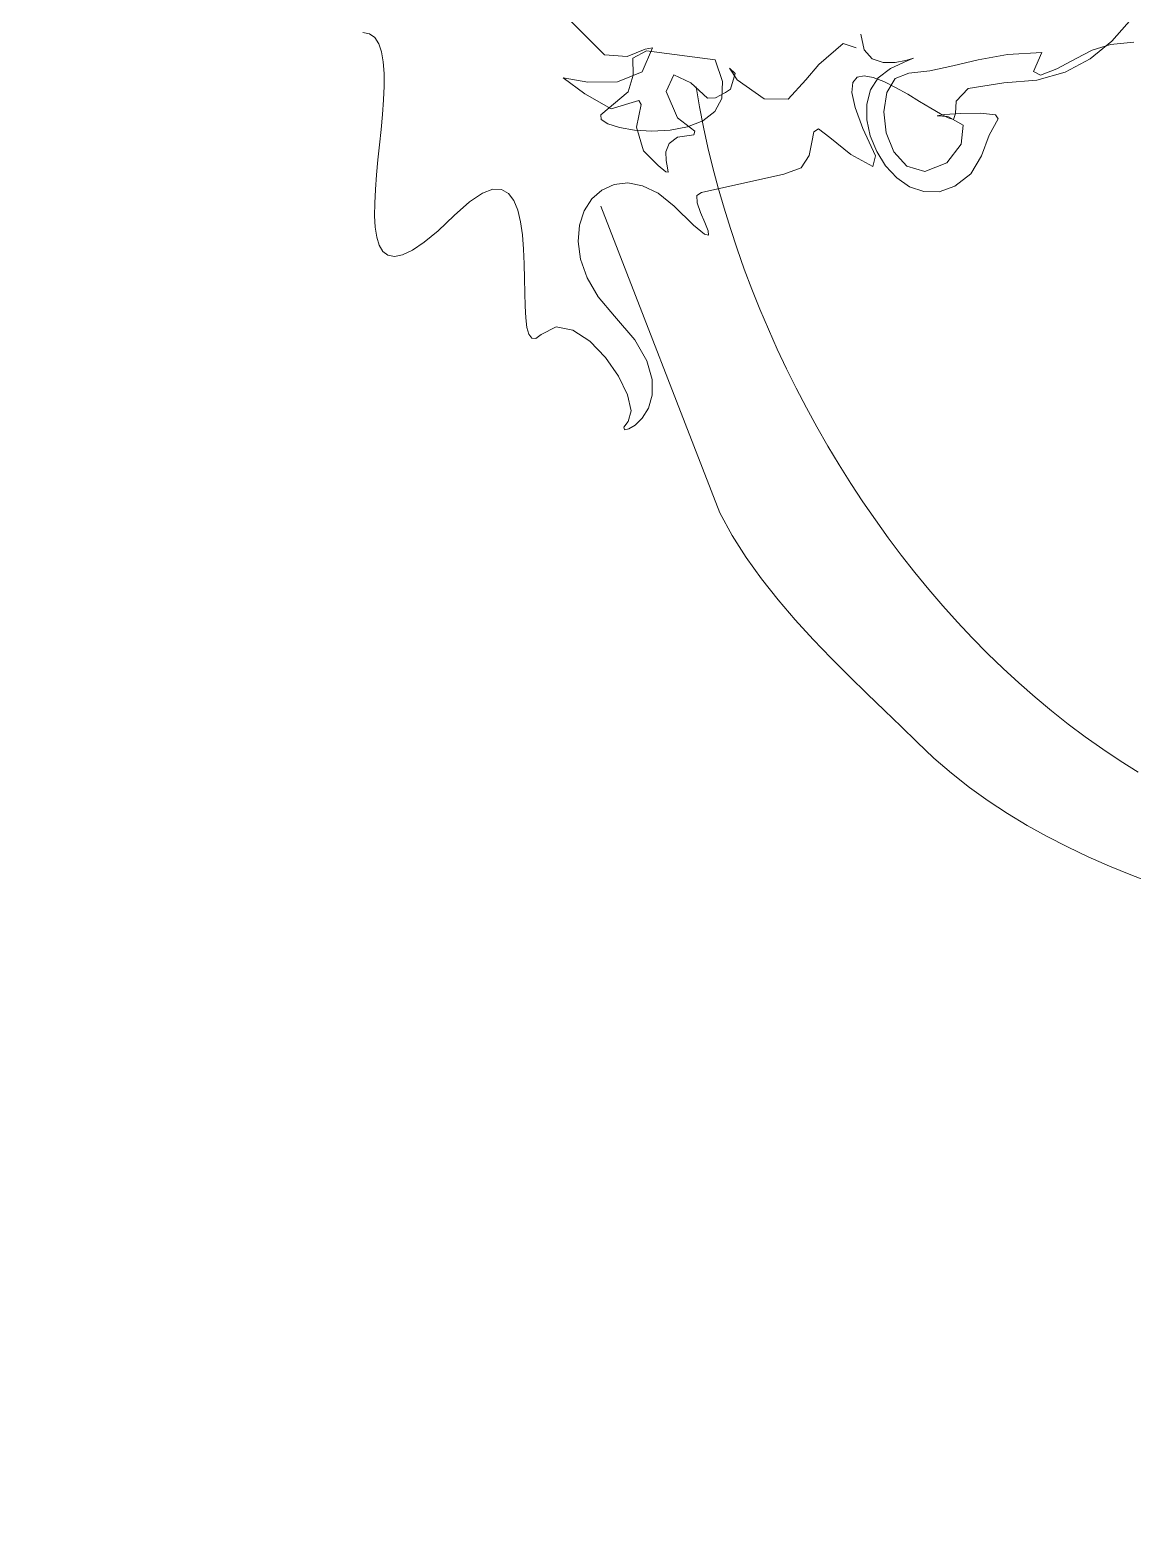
# Model space of a CAD drawing. Header units: centimetres. Extents: x -377343 to 693706, y 194584 to 813780.
# Drawn here: x 156833.7 to 156888, y 497990.1 to 498064.2 of the extents above; entities that cross this region are included whole.
import ezdxf

# ---------------------------------------------------------------- set-up
doc = ezdxf.new("R2010")
doc.units = ezdxf.units.CM
doc.layers.add('PIPA', color=11, linetype='Continuous')
doc.layers.add('TEXT', color=7, linetype='Continuous')

msp = doc.modelspace()

# ---------------------------------------------------------------- linework, layer by layer
at = {"layer": 'PIPA', "lineweight": 35, "extrusion": (0, 0.816497, 0.57735), "elevation": 193451.324}
msp.add_lwpolyline([(-421704.212, -325591.681), (-159560.265, -63447.734), (377343.333, -600351.331), (-158232.47, -1135927.133), (-693706.405, -600453.199), (-454216.825, -360963.619)], dxfattribs=at)
at = {"layer": 'TEXT', "color": 2, "linetype": 'Continuous', "lineweight": 13}
for p, q in [((156860.16, 498064.837), (156861.962, 498063.035)), ((156860.16, 498064.837), (156861.962, 498063.035)), ((156887.907, 498064.813), (156886.927, 498063.707)), ((156850.407, 498064.071), (156850.071, 498064.138)), ((156850.669, 498063.88), (156850.407, 498064.071)), ((156874.574, 498064.049), (156874.731, 498063.271)), ((156874.574, 498064.049), (156874.731, 498063.271)), ((156850.863, 498063.577), (156850.669, 498063.88)), ((156850.999, 498063.174), (156850.863, 498063.577)), ((156863.075, 498062.947), (156863.964, 498063.31)), ((156863.075, 498062.947), (156863.964, 498063.31)), ((156864.327, 498063.373), (156863.815, 498062.194)), ((156864.327, 498063.373), (156863.815, 498062.194)), ((156863.964, 498063.31), (156864.327, 498063.373)), ((156863.964, 498063.31), (156864.327, 498063.373)), ((156872.513, 498062.555), (156873.706, 498063.59)), ((156872.513, 498062.555), (156873.706, 498063.59)), ((156873.706, 498063.59), (156874.348, 498063.373)), ((156873.706, 498063.59), (156874.348, 498063.373)), ((156874.731, 498063.271), (156875.135, 498062.836)), ((156874.731, 498063.271), (156875.135, 498062.836)), ((156885.16, 498062.849), (156885.947, 498063.26)), ((156885.16, 498062.849), (156885.947, 498063.26)), ((156886.927, 498063.707), (156885.849, 498062.828)), ((156885.947, 498063.26), (156886.853, 498063.542)), ((156885.947, 498063.26), (156886.853, 498063.542)), ((156886.853, 498063.542), (156888.002, 498063.653)), ((156886.853, 498063.542), (156888.002, 498063.653)), ((156851.082, 498062.684), (156850.999, 498063.174)), ((156851.12, 498062.119), (156851.082, 498062.684)), ((156861.962, 498063.035), (156863.075, 498062.947)), ((156861.962, 498063.035), (156863.075, 498062.947)), ((156863.35, 498062.862), (156864.034, 498063.237)), ((156863.367, 498062.036), (156863.35, 498062.862)), ((156864.034, 498063.237), (156867.413, 498062.787)), ((156867.413, 498062.787), (156867.762, 498061.723)), ((156871.871, 498061.796), (156872.513, 498062.555)), ((156871.871, 498061.796), (156872.513, 498062.555)), ((156875.135, 498062.836), (156875.679, 498062.66)), ((156875.135, 498062.836), (156875.679, 498062.66)), ((156875.679, 498062.66), (156876.259, 498062.658)), ((156875.679, 498062.66), (156876.259, 498062.658)), ((156876.847, 498062.736), (156876.038, 498062.359)), ((156876.847, 498062.736), (156876.038, 498062.359)), ((156876.259, 498062.658), (156876.771, 498062.749)), ((156876.259, 498062.658), (156876.771, 498062.749)), ((156876.771, 498062.749), (156877.109, 498062.847)), ((156876.771, 498062.749), (156877.109, 498062.847)), ((156877.17, 498062.871), (156876.847, 498062.736)), ((156877.17, 498062.871), (156876.847, 498062.736)), ((156877.109, 498062.847), (156877.17, 498062.871)), ((156877.109, 498062.847), (156877.17, 498062.871)), ((156879.091, 498062.491), (156880.344, 498062.791)), ((156879.091, 498062.491), (156880.344, 498062.791)), ((156880.344, 498062.791), (156881.785, 498063.042)), ((156880.344, 498062.791), (156881.785, 498063.042)), ((156881.785, 498063.042), (156883.47, 498063.148)), ((156881.785, 498063.042), (156883.47, 498063.148)), ((156883.47, 498063.148), (156883.068, 498062.208)), ((156883.47, 498063.148), (156883.068, 498062.208)), ((156884.215, 498062.345), (156885.16, 498062.849)), ((156884.215, 498062.345), (156885.16, 498062.849)), ((156885.849, 498062.828), (156884.631, 498062.187)), ((156851.12, 498061.492), (156851.12, 498062.119)), ((156861.144, 498061.694), (156859.935, 498061.909)), ((156859.935, 498061.909), (156860.998, 498061.117)), ((156861.144, 498061.694), (156859.935, 498061.909)), ((156859.935, 498061.909), (156860.998, 498061.117)), ((156863.815, 498062.194), (156862.595, 498061.712)), ((156863.815, 498062.194), (156862.595, 498061.712)), ((156863.134, 498061.21), (156863.367, 498062.036)), ((156865.002, 498061.233), (156865.377, 498062.047)), ((156865.002, 498061.233), (156865.377, 498062.047)), ((156865.377, 498062.047), (156866.203, 498061.659)), ((156865.377, 498062.047), (156866.203, 498061.659)), ((156868.393, 498062.113), (156868.105, 498062.38)), ((156868.105, 498062.38), (156868.493, 498061.796)), ((156868.393, 498062.113), (156868.105, 498062.38)), ((156868.105, 498062.38), (156868.493, 498061.796)), ((156868.155, 498061.346), (156868.393, 498062.113)), ((156868.155, 498061.346), (156868.393, 498062.113)), ((156868.493, 498061.796), (156869.819, 498060.871)), ((156868.493, 498061.796), (156869.819, 498060.871)), ((156870.995, 498060.846), (156871.871, 498061.796)), ((156870.995, 498060.846), (156871.871, 498061.796)), ((156874.386, 498061.927), (156874.179, 498061.667)), ((156874.729, 498061.999), (156874.386, 498061.927)), ((156875.18, 498061.917), (156874.729, 498061.999)), ((156875.429, 498061.907), (156875.044, 498061.305)), ((156875.429, 498061.907), (156875.044, 498061.305)), ((156875.708, 498061.716), (156875.18, 498061.917)), ((156876.038, 498062.359), (156875.429, 498061.907)), ((156876.038, 498062.359), (156875.429, 498061.907)), ((156875.844, 498061.174), (156876.255, 498061.866)), ((156875.844, 498061.174), (156876.255, 498061.866)), ((156876.255, 498061.866), (156876.938, 498062.134)), ((156876.255, 498061.866), (156876.938, 498062.134)), ((156876.938, 498062.134), (156877.974, 498062.24)), ((156876.938, 498062.134), (156877.974, 498062.24)), ((156877.974, 498062.24), (156879.091, 498062.491)), ((156877.974, 498062.24), (156879.091, 498062.491)), ((156883.23, 498061.794), (156881.601, 498061.66)), ((156883.068, 498062.208), (156883.417, 498062.036)), ((156883.068, 498062.208), (156883.417, 498062.036)), ((156884.631, 498062.187), (156883.23, 498061.794)), ((156883.417, 498062.036), (156884.215, 498062.345)), ((156883.417, 498062.036), (156884.215, 498062.345)), ((156851.091, 498060.815), (156851.12, 498061.492)), ((156860.998, 498061.117), (156862.287, 498060.374)), ((156860.998, 498061.117), (156862.287, 498060.374)), ((156862.595, 498061.712), (156861.144, 498061.694)), ((156862.595, 498061.712), (156861.144, 498061.694)), ((156861.782, 498060.084), (156863.134, 498061.21)), ((156865.553, 498059.928), (156865.002, 498061.233)), ((156865.553, 498059.928), (156865.002, 498061.233)), ((156866.203, 498061.659), (156867.029, 498060.896)), ((156866.203, 498061.659), (156867.029, 498060.896)), ((156866.466, 498061.459), (156866.638, 498060.468)), ((156866.466, 498061.459), (156866.638, 498060.468)), ((156867.421, 498060.912), (156867.913, 498061.179)), ((156867.421, 498060.912), (156867.913, 498061.179)), ((156867.762, 498061.723), (156867.731, 498060.882)), ((156867.913, 498061.179), (156868.155, 498061.346)), ((156867.913, 498061.179), (156868.155, 498061.346)), ((156874.179, 498061.667), (156874.137, 498061.185)), ((156874.137, 498061.185), (156874.289, 498060.445)), ((156875.044, 498061.305), (156874.864, 498060.598)), ((156875.044, 498061.305), (156874.864, 498060.598)), ((156875.7, 498060.228), (156875.844, 498061.174)), ((156875.7, 498060.228), (156875.844, 498061.174)), ((156876.284, 498061.43), (156875.708, 498061.716)), ((156876.88, 498061.093), (156876.284, 498061.43)), ((156877.466, 498060.741), (156876.88, 498061.093)), ((156879.852, 498061.379), (156879.264, 498060.76)), ((156881.601, 498061.66), (156879.852, 498061.379)), ((156851.039, 498060.101), (156851.091, 498060.815)), ((156862.287, 498060.374), (156863.651, 498060.783)), ((156862.287, 498060.374), (156863.651, 498060.783)), ((156863.759, 498060.591), (156863.542, 498059.473)), ((156863.759, 498060.591), (156863.542, 498059.473)), ((156863.651, 498060.783), (156863.759, 498060.591)), ((156863.651, 498060.783), (156863.759, 498060.591)), ((156866.638, 498060.468), (156866.833, 498059.474)), ((156866.638, 498060.468), (156866.833, 498059.474)), ((156867.029, 498060.896), (156867.421, 498060.912)), ((156867.029, 498060.896), (156867.421, 498060.912)), ((156867.731, 498060.882), (156867.388, 498060.242)), ((156869.819, 498060.871), (156870.995, 498060.846)), ((156869.819, 498060.871), (156870.995, 498060.846)), ((156874.289, 498060.445), (156874.666, 498059.414)), ((156874.864, 498060.598), (156874.868, 498059.828)), ((156874.864, 498060.598), (156874.868, 498059.828)), ((156878.012, 498060.406), (156877.466, 498060.741)), ((156878.49, 498060.125), (156878.012, 498060.406)), ((156879.264, 498060.76), (156879.226, 498060.14)), ((156850.971, 498059.362), (156851.039, 498060.101)), ((156861.794, 498059.858), (156861.782, 498060.084)), ((156862.121, 498059.643), (156861.794, 498059.858)), ((156862.694, 498059.461), (156862.121, 498059.643)), ((156866.403, 498059.273), (156865.553, 498059.928)), ((156866.403, 498059.273), (156865.553, 498059.928)), ((156866.804, 498059.784), (156866.047, 498059.485)), ((156867.388, 498060.242), (156866.804, 498059.784)), ((156874.868, 498059.828), (156875.038, 498059.039)), ((156874.868, 498059.828), (156875.038, 498059.039)), ((156875.821, 498059.198), (156875.7, 498060.228)), ((156875.821, 498059.198), (156875.7, 498060.228)), ((156878.669, 498060.091), (156878.332, 498060.025)), ((156878.669, 498060.091), (156878.332, 498060.025)), ((156878.332, 498060.025), (156878.853, 498059.995)), ((156878.332, 498060.025), (156878.853, 498059.995)), ((156878.87, 498059.931), (156878.49, 498060.125)), ((156879.5, 498060.15), (156878.669, 498060.091)), ((156879.5, 498060.15), (156878.669, 498060.091)), ((156878.853, 498059.995), (156879.611, 498059.572)), ((156878.853, 498059.995), (156879.611, 498059.572)), ((156879.124, 498059.859), (156878.87, 498059.931)), ((156879.226, 498060.14), (156879.124, 498059.859)), ((156880.463, 498060.162), (156879.5, 498060.15)), ((156880.463, 498060.162), (156879.5, 498060.15)), ((156879.611, 498059.572), (156879.514, 498058.643)), ((156879.611, 498059.572), (156879.514, 498058.643)), ((156881.193, 498060.086), (156880.463, 498060.162)), ((156881.193, 498060.086), (156880.463, 498060.162)), ((156880.88, 498059.081), (156881.33, 498059.882)), ((156880.88, 498059.081), (156881.33, 498059.882)), ((156881.33, 498059.882), (156881.193, 498060.086)), ((156881.33, 498059.882), (156881.193, 498060.086)), ((156850.895, 498058.611), (156850.971, 498059.362)), ((156863.442, 498059.333), (156862.694, 498059.461)), ((156864.297, 498059.281), (156863.442, 498059.333)), ((156863.542, 498059.473), (156863.876, 498058.306)), ((156863.542, 498059.473), (156863.876, 498058.306)), ((156865.189, 498059.324), (156864.297, 498059.281)), ((156865.139, 498058.67), (156865.56, 498058.974)), ((156865.139, 498058.67), (156865.56, 498058.974)), ((156866.047, 498059.485), (156865.189, 498059.324)), ((156865.56, 498058.974), (156866.353, 498059.094)), ((156865.56, 498058.974), (156866.353, 498059.094)), ((156866.353, 498059.094), (156866.403, 498059.273)), ((156866.353, 498059.094), (156866.403, 498059.273)), ((156866.833, 498059.474), (156867.051, 498058.477)), ((156866.833, 498059.474), (156867.051, 498058.477)), ((156872.259, 498059.242), (156872.17, 498058.733)), ((156872.485, 498059.388), (156872.259, 498059.242)), ((156873.043, 498058.958), (156872.485, 498059.388)), ((156874.077, 498058.124), (156873.043, 498058.958)), ((156874.666, 498059.414), (156875.295, 498058.057)), ((156875.038, 498059.039), (156875.353, 498058.272)), ((156875.038, 498059.039), (156875.353, 498058.272)), ((156876.201, 498058.252), (156875.821, 498059.198)), ((156876.201, 498058.252), (156875.821, 498059.198)), ((156880.504, 498058.055), (156880.88, 498059.081)), ((156880.504, 498058.055), (156880.88, 498059.081)), ((156850.819, 498057.86), (156850.895, 498058.611)), ((156863.876, 498058.306), (156864.602, 498057.591)), ((156863.876, 498058.306), (156864.602, 498057.591)), ((156864.985, 498058.264), (156865.139, 498058.67)), ((156864.985, 498058.264), (156865.139, 498058.67)), ((156864.996, 498057.838), (156864.985, 498058.264)), ((156864.996, 498057.838), (156864.985, 498058.264)), ((156867.051, 498058.477), (156867.293, 498057.479)), ((156867.051, 498058.477), (156867.293, 498057.479)), ((156872.025, 498058.074), (156871.63, 498057.477)), ((156872.17, 498058.733), (156872.025, 498058.074)), ((156875.162, 498057.54), (156874.077, 498058.124)), ((156875.353, 498058.272), (156875.794, 498057.573)), ((156875.353, 498058.272), (156875.794, 498057.573)), ((156876.838, 498057.56), (156876.201, 498058.252)), ((156876.838, 498057.56), (156876.201, 498058.252)), ((156879.514, 498058.643), (156878.805, 498057.714)), ((156879.514, 498058.643), (156878.805, 498057.714)), ((156850.749, 498057.122), (156850.819, 498057.86)), ((156864.602, 498057.591), (156864.974, 498057.27)), ((156864.602, 498057.591), (156864.974, 498057.27)), ((156865.067, 498057.476), (156864.996, 498057.838)), ((156865.067, 498057.476), (156864.996, 498057.838)), ((156865.094, 498057.259), (156865.067, 498057.476)), ((156865.094, 498057.259), (156865.067, 498057.476)), ((156867.293, 498057.479), (156867.558, 498056.481)), ((156867.293, 498057.479), (156867.558, 498056.481)), ((156871.63, 498057.477), (156870.791, 498057.156)), ((156875.295, 498058.057), (156875.162, 498057.54)), ((156875.794, 498057.573), (156876.341, 498056.982)), ((156875.794, 498057.573), (156876.341, 498056.982)), ((156877.727, 498057.292), (156876.838, 498057.56)), ((156877.727, 498057.292), (156876.838, 498057.56)), ((156878.805, 498057.714), (156877.727, 498057.292)), ((156878.805, 498057.714), (156877.727, 498057.292)), ((156879.979, 498057.18), (156880.504, 498058.055)), ((156879.979, 498057.18), (156880.504, 498058.055)), ((156850.693, 498056.41), (156850.749, 498057.122)), ((156862.433, 498056.651), (156861.836, 498056.379)), ((156863.108, 498056.731), (156862.433, 498056.651)), ((156863.839, 498056.595), (156863.108, 498056.731)), ((156864.606, 498056.219), (156863.839, 498056.595)), ((156864.974, 498057.27), (156865.094, 498057.259)), ((156864.974, 498057.27), (156865.094, 498057.259)), ((156870.791, 498057.156), (156866.737, 498056.255)), ((156876.341, 498056.982), (156876.974, 498056.544)), ((156876.341, 498056.982), (156876.974, 498056.544)), ((156879.196, 498056.577), (156879.979, 498057.18)), ((156879.196, 498056.577), (156879.979, 498057.18)), ((156850.658, 498055.735), (156850.693, 498056.41)), ((156855.954, 498056.224), (156855.324, 498055.804)), ((156856.476, 498056.415), (156855.954, 498056.224)), ((156856.902, 498056.401), (156856.476, 498056.415)), ((156857.239, 498056.21), (156856.902, 498056.401)), ((156857.5, 498055.865), (156857.239, 498056.21)), ((156857.695, 498055.393), (156857.5, 498055.865)), ((156861.339, 498055.94), (156860.963, 498055.356)), ((156861.836, 498056.379), (156861.339, 498055.94)), ((156865.386, 498055.58), (156864.606, 498056.219)), ((156866.737, 498056.255), (156866.513, 498056.114)), ((156866.513, 498056.114), (156866.528, 498055.755)), ((156867.558, 498056.481), (156867.845, 498055.482)), ((156867.558, 498056.481), (156867.845, 498055.482)), ((156876.974, 498056.544), (156877.675, 498056.302)), ((156876.974, 498056.544), (156877.675, 498056.302)), ((156877.675, 498056.302), (156878.422, 498056.299)), ((156877.675, 498056.302), (156878.422, 498056.299)), ((156878.422, 498056.299), (156879.196, 498056.577)), ((156878.422, 498056.299), (156879.196, 498056.577)), ((156850.652, 498055.11), (156850.658, 498055.735)), ((156850.682, 498054.548), (156850.652, 498055.11)), ((156854.575, 498055.129), (156853.782, 498054.377)), ((156855.324, 498055.804), (156854.575, 498055.129)), ((156857.833, 498054.819), (156857.695, 498055.393)), ((156860.963, 498055.356), (156860.73, 498054.652)), ((156867.638, 498040.491), (156861.782, 498055.58)), ((156866.344, 498054.654), (156865.386, 498055.58)), ((156866.528, 498055.755), (156866.687, 498055.279)), ((156866.687, 498055.279), (156866.896, 498054.787)), ((156867.845, 498055.482), (156868.154, 498054.484)), ((156867.845, 498055.482), (156868.154, 498054.484)), ((156850.755, 498054.062), (156850.682, 498054.548)), ((156853.782, 498054.377), (156853.098, 498053.811)), ((156857.925, 498054.169), (156857.833, 498054.819)), ((156860.73, 498054.652), (156860.661, 498053.853)), ((156866.88, 498054.212), (156866.344, 498054.654)), ((156866.896, 498054.787), (156867.061, 498054.379)), ((156867.061, 498054.379), (156867.087, 498054.153)), ((156868.154, 498054.484), (156868.485, 498053.487)), ((156868.154, 498054.484), (156868.485, 498053.487)), ((156850.879, 498053.663), (156850.755, 498054.062)), ((156851.061, 498053.364), (156850.879, 498053.663)), ((156853.098, 498053.811), (156852.516, 498053.422)), ((156857.982, 498053.468), (156857.925, 498054.169)), ((156860.661, 498053.853), (156860.778, 498052.981)), ((156867.087, 498054.153), (156866.88, 498054.212)), ((156851.308, 498053.178), (156851.061, 498053.364)), ((156851.628, 498053.117), (156851.308, 498053.178)), ((156852.028, 498053.194), (156851.628, 498053.117)), ((156852.516, 498053.422), (156852.028, 498053.194)), ((156858.013, 498052.742), (156857.982, 498053.468)), ((156860.778, 498052.981), (156861.102, 498052.062)), ((156868.485, 498053.487), (156868.839, 498052.493)), ((156868.485, 498053.487), (156868.839, 498052.493)), ((156858.029, 498052.016), (156858.013, 498052.742)), ((156868.839, 498052.493), (156869.213, 498051.502)), ((156868.839, 498052.493), (156869.213, 498051.502)), ((156858.041, 498051.316), (156858.029, 498052.016)), ((156861.102, 498052.062), (156861.655, 498051.118)), ((156869.213, 498051.502), (156869.609, 498050.515)), ((156869.213, 498051.502), (156869.609, 498050.515)), ((156858.058, 498050.666), (156858.041, 498051.316)), ((156858.091, 498050.094), (156858.058, 498050.666)), ((156861.655, 498051.118), (156862.458, 498050.175)), ((156858.15, 498049.623), (156858.091, 498050.094)), ((156862.458, 498050.175), (156863.458, 498049.008)), ((156869.609, 498050.515), (156870.026, 498049.533)), ((156869.609, 498050.515), (156870.026, 498049.533)), ((156858.246, 498049.281), (156858.15, 498049.623)), ((156858.388, 498049.091), (156858.246, 498049.281)), ((156858.855, 498049.274), (156858.588, 498049.08)), ((156859.593, 498049.644), (156858.855, 498049.274)), ((156860.41, 498049.492), (156859.593, 498049.644)), ((156861.238, 498048.949), (156860.41, 498049.492)), ((156870.026, 498049.533), (156870.463, 498048.556)), ((156870.026, 498049.533), (156870.463, 498048.556)), ((156858.588, 498049.08), (156858.388, 498049.091)), ((156862.008, 498048.148), (156861.238, 498048.949)), ((156863.458, 498049.008), (156864.052, 498047.969)), ((156870.463, 498048.556), (156870.921, 498047.586)), ((156870.463, 498048.556), (156870.921, 498047.586)), ((156862.651, 498047.22), (156862.008, 498048.148)), ((156864.052, 498047.969), (156864.311, 498047.06)), ((156863.098, 498046.297), (156862.651, 498047.22)), ((156864.311, 498047.06), (156864.31, 498046.287)), ((156870.921, 498047.586), (156871.399, 498046.623)), ((156870.921, 498047.586), (156871.399, 498046.623)), ((156863.282, 498045.511), (156863.098, 498046.297)), ((156864.31, 498046.287), (156864.12, 498045.653)), ((156871.399, 498046.623), (156871.897, 498045.668)), ((156871.399, 498046.623), (156871.897, 498045.668)), ((156863.134, 498044.995), (156863.282, 498045.511)), ((156864.12, 498045.653), (156863.816, 498045.161)), ((156871.897, 498045.668), (156872.415, 498044.722)), ((156871.897, 498045.668), (156872.415, 498044.722)), ((156862.915, 498044.709), (156863.134, 498044.995)), ((156862.947, 498044.587), (156862.915, 498044.709)), ((156863.471, 498044.817), (156863.156, 498044.625)), ((156863.816, 498045.161), (156863.471, 498044.817)), ((156872.415, 498044.722), (156872.952, 498043.785)), ((156872.415, 498044.722), (156872.952, 498043.785)), ((156863.156, 498044.625), (156862.947, 498044.587)), ((156872.952, 498043.785), (156873.508, 498042.859)), ((156872.952, 498043.785), (156873.508, 498042.859)), ((156873.508, 498042.859), (156874.082, 498041.943)), ((156873.508, 498042.859), (156874.082, 498041.943)), ((156874.082, 498041.943), (156874.676, 498041.04)), ((156874.082, 498041.943), (156874.676, 498041.04)), ((156874.676, 498041.04), (156875.287, 498040.15)), ((156874.676, 498041.04), (156875.287, 498040.15)), ((156868.246, 498039.379), (156867.638, 498040.491)), ((156875.287, 498040.15), (156875.917, 498039.273)), ((156875.287, 498040.15), (156875.917, 498039.273)), ((156868.934, 498038.296), (156868.246, 498039.379)), ((156875.917, 498039.273), (156876.564, 498038.411)), ((156875.917, 498039.273), (156876.564, 498038.411)), ((156869.689, 498037.243), (156868.934, 498038.296)), ((156876.564, 498038.411), (156877.229, 498037.563)), ((156876.564, 498038.411), (156877.229, 498037.563)), ((156877.229, 498037.563), (156877.911, 498036.732)), ((156877.229, 498037.563), (156877.911, 498036.732)), ((156870.499, 498036.22), (156869.689, 498037.243)), ((156877.911, 498036.732), (156878.61, 498035.918)), ((156877.911, 498036.732), (156878.61, 498035.918)), ((156871.349, 498035.228), (156870.499, 498036.22)), ((156878.61, 498035.918), (156879.325, 498035.121)), ((156878.61, 498035.918), (156879.325, 498035.121)), ((156872.227, 498034.269), (156871.349, 498035.228)), ((156879.325, 498035.121), (156880.057, 498034.342)), ((156879.325, 498035.121), (156880.057, 498034.342)), ((156880.057, 498034.342), (156880.805, 498033.583)), ((156880.057, 498034.342), (156880.805, 498033.583)), ((156873.118, 498033.342), (156872.227, 498034.269)), ((156880.805, 498033.583), (156881.569, 498032.843)), ((156880.805, 498033.583), (156881.569, 498032.843)), ((156874.01, 498032.45), (156873.118, 498033.342)), ((156881.569, 498032.843), (156882.349, 498032.125)), ((156881.569, 498032.843), (156882.349, 498032.125)), ((156874.89, 498031.591), (156874.01, 498032.45)), ((156882.349, 498032.125), (156883.143, 498031.428)), ((156882.349, 498032.125), (156883.143, 498031.428)), ((156875.744, 498030.768), (156874.89, 498031.591)), ((156883.143, 498031.428), (156883.953, 498030.753)), ((156883.143, 498031.428), (156883.953, 498030.753)), ((156876.559, 498029.98), (156875.744, 498030.768)), ((156883.953, 498030.753), (156884.778, 498030.102)), ((156883.953, 498030.753), (156884.778, 498030.102)), ((156877.322, 498029.23), (156876.559, 498029.98)), ((156884.778, 498030.102), (156885.617, 498029.474)), ((156884.778, 498030.102), (156885.617, 498029.474)), ((156878.16, 498028.432), (156877.322, 498029.23)), ((156885.617, 498029.474), (156886.471, 498028.872)), ((156885.617, 498029.474), (156886.471, 498028.872)), ((156879.026, 498027.684), (156878.16, 498028.432)), ((156886.471, 498028.872), (156887.338, 498028.294)), ((156886.471, 498028.872), (156887.338, 498028.294)), ((156879.92, 498026.98), (156879.026, 498027.684)), ((156887.338, 498028.294), (156888.219, 498027.744)), ((156887.338, 498028.294), (156888.219, 498027.744)), ((156880.839, 498026.32), (156879.92, 498026.98)), ((156881.783, 498025.7), (156880.839, 498026.32)), ((156882.749, 498025.118), (156881.783, 498025.7)), ((156883.735, 498024.572), (156882.749, 498025.118)), ((156884.741, 498024.057), (156883.735, 498024.572)), ((156885.764, 498023.572), (156884.741, 498024.057)), ((156886.802, 498023.115), (156885.764, 498023.572)), ((156887.855, 498022.682), (156886.802, 498023.115)), ((156888.919, 498022.27), (156887.855, 498022.682))]:
    msp.add_line(p, q, dxfattribs=at)

doc.saveas('drawing.dxf')
